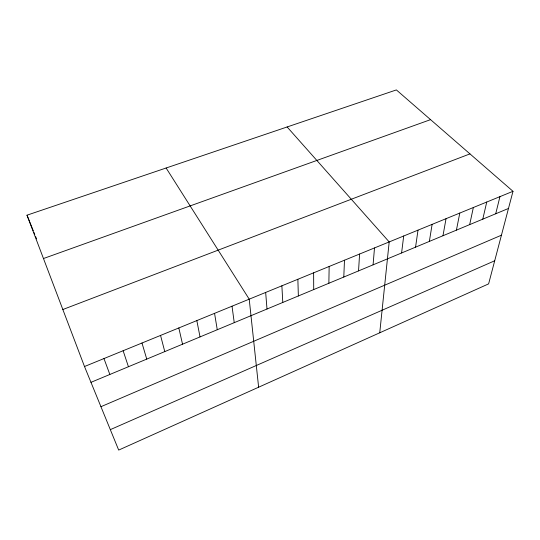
<?xml version="1.0" encoding="UTF-8"?>
<svg xmlns="http://www.w3.org/2000/svg" width="540" height="540" viewBox="0 0 540 540"><rect width="100%" height="100%" fill="white"/><g stroke="black" fill="none" stroke-linecap="round" stroke-linejoin="round"><path stroke-width="0.81" d="M328.86 283.264L329.157 266.476M343.798 277.04L344.48 260.213M358.54 270.898L359.593 254.036M373.079 264.843L374.497 247.941M379.742 332.788L389.192 241.927L287.132 126.961M401.591 252.97L403.697 236M415.564 247.151L418.001 230.148M429.361 241.407L432.115 224.377M442.976 235.737L446.04 218.68M456.415 230.135L459.79 213.064M469.679 224.613L473.351 207.515M482.78 219.159L486.743 202.041M495.713 213.773L499.952 196.634M513 191.302L488.619 283.871L118.692 450.083L84.503 366.525L27 215.183L396.374 89.917L513 191.302L84.503 366.525M110.329 429.638L494.701 260.773M100.939 406.694L501.437 235.197M90.97 382.334L508.484 208.454M62.843 309.515L469.962 153.893M43.47 258.532L430.569 119.644M166.124 168.001L249.217 299.167L258.62 387.214M27 215.183L33.298 230.803M33.905 232.315L34.783 234.502M35.667 236.689L36.551 238.869M103.964 358.56L109.85 374.47M123.127 350.73L128.439 366.728M141.986 343.015L146.745 359.107M160.549 335.428L164.774 351.594M178.828 327.949L182.534 344.203M196.83 320.591L200.029 336.913M214.556 313.342L217.262 329.738M232.018 306.2L234.245 322.663M265.666 292.444L266.996 309.022M281.88 285.809L282.785 302.447M297.864 279.275L298.357 295.967M313.625 272.828L313.713 289.568"/></g></svg>
